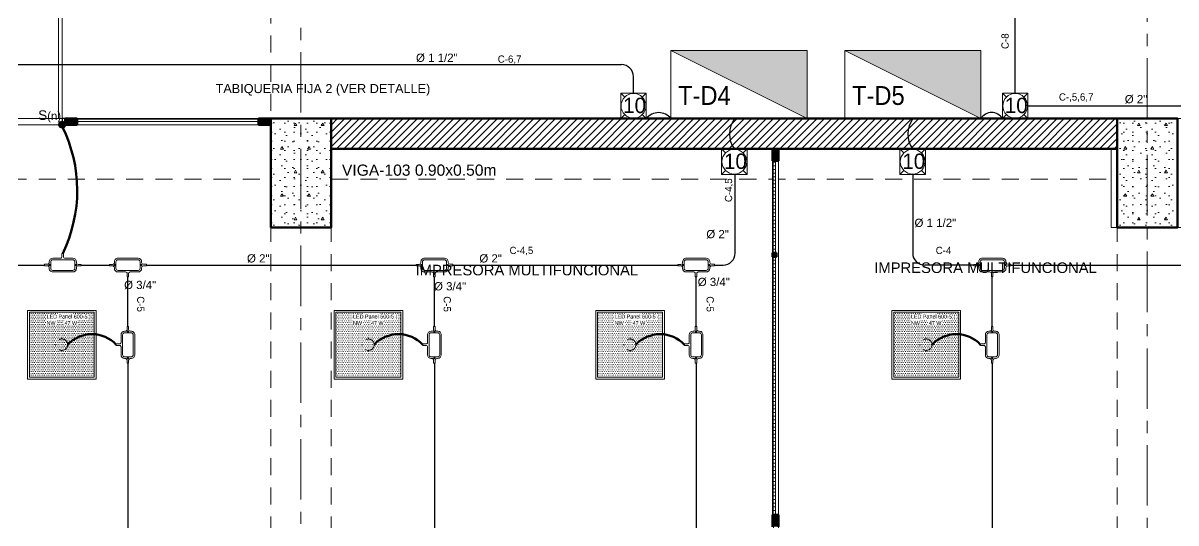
# Model space of a CAD drawing. Header units: inches. Extents: x -38 to 5698, y -33 to 92.
# Drawn here: x 213.02 to 222.56, y 14.06 to 18.19 of the extents above; entities that cross this region are included whole.
import ezdxf
from ezdxf.lldxf.tags import DXFTag

# ---------------------------------------------------------------- set-up
doc = ezdxf.new("R2010")
doc.units = ezdxf.units.IN
doc.header["$MEASUREMENT"] = 0
doc.set_wipeout_variables(frame=1)
for name, pattern in [('CONTINUA', [0]), ('DASHED', [0.75, 0.5, -0.25]), ('Hidden Line', [0.195611, 0.141111, -0.0545]), ('Punto & Raya', [0.65, 0.5, -0.075, 0, -0.075]), ('Rayas', [0.282222, 0.141111, -0.141111]), ('Wipeout_Contour', [1, 0, -1])]:
    doc.linetypes.add(name, pattern=pattern)
for name, color, linetype, lineweight in [('00 IE CKTO ILUMINACION', 3, 'Continuous', 50), ('00 IE CKTO TOMAS', 111, 'Rayas', 18), ('ALUMBRADO_CONDUIT', 30, 'CONDUIT1', 30), ('ALUMBRADO_PVC', 6, 'PVC1', 30), ('Bancas', 1, 'Continuous', 13), ('CABLEADO EXT.', 3, 'PVCSUBT', 30), ('Luminarias', 5, 'Continuous', 20), ('pulsador', 4, 'Continuous', 40), ('Simb_Alumbrado', 140, 'CONTINUA', 30), ('sub tablero de distribucion', 184, 'Continuous', 9), ('textos', 7, 'Continuous', 5)]:
    doc.layers.add(name, color=color, linetype=linetype, lineweight=lineweight)
for name, color, linetype in [('02 _ ARQ _ ALB _ Ejes Generales', 7, 'Continuous'), ('02 _ ARQ _ ALB _ Muros Interiores', 7, 'Continuous'), ('02 _ ARQ _ ZON _ Espacio.3D', 7, 'Continuous'), ('08 _ STR _ EXT _ 06 Columnas', 7, 'Continuous'), ('08 _ STR _ EXT _ 09 Vigas', 7, 'Continuous'), ('1TEXT', 8, 'Continuous'), ('Acabado - Muros', 7, 'Continuous'), ('Dibujo 2D - General', 7, 'Continuous'), ('Estructura - 04 MURO', 7, 'Continuous'), ('Notas - Etiquetas', 251, 'Continuous')]:
    doc.layers.add(name, color=color, linetype=linetype)
doc.styles.add('Annotative', font='arial.ttf')
doc.styles.add('Arial', font='arial.ttf')
doc.styles.add('Estilo_Generado_4', font='swisse.ttf')
doc.styles.add('SWISS', font='swisse.ttf')
doc.styles.add('{18b73a54-fa43-428c-adcb-c1c7bbdf2c84}', font='Simplex.shx')
tags = doc.linetypes.add('CONDUIT1', pattern='A,1,-0.19772,["con",{18b73a54-fa43-428c-adcb-c1c7bbdf2c84},S=0.2,R=0,X=0,Y=-0.065594],-0.593642', length=1.791362).pattern_tags.tags
tags[6] = DXFTag(74, 10)
tags = doc.linetypes.add('PVC1', pattern='A,1,-0.19772,["PVC",{18b73a54-fa43-428c-adcb-c1c7bbdf2c84},S=0.13,R=0,X=0,Y=-0.061851],-0.507647', length=1.705367).pattern_tags.tags
tags[6] = DXFTag(74, 10)
tags = doc.linetypes.add('PVCSUBT', pattern='A,0.6,-0.3,0.6,-0.075691,["PVC",Standard,S=0.2,R=0,X=0,Y=-0.093724],-0.621005', length=2.196696).pattern_tags.tags
tags[10] = DXFTag(74, 10)
pattern_1 = [(0, (185.00002, 3e-09), (0, 0.3897114), [0.024375, -0.200625]), (0, (185.11252, 0.19486), (0, 0.3897114), [0.024375, -0.200625]), (60, (185.00002, 3e-09), (-0.3375, 0.1948557), [0.024375, -0.200625]), (60, (185.22502, 3e-09), (-0.3375, 0.1948557), [0.024375, -0.200625]), (120, (185.0244, 3e-09), (0.3375, 0.1948557), [0.024375, -0.200625]), (120, (185.2494, 3e-09), (0.3375, 0.1948557), [0.024375, -0.200625]), (0, (185.00002, 0.0375), (0, 0.075), [0, -0.075, 0, -0.1125]), (45, (185.03752, 0.0375), (-0.05303301, 0.05303301), [0, -0.05625, 0, -0.09375])]
pattern_2 = [(0, (185.000023, 3e-09), (0, 0.030000001), [])]

# ---------------------------------------------------------------- blocks, each defined once
blk = doc.blocks.new('TD')
blk.add_hatch(color=256).paths.add_polyline_path([(-0.65, 0.35), (-0.65, 0.05), (-0.05, 0.05)])
blk.add_line((-0.65, 0.35), (-0.05, 0.05))
blk.add_lwpolyline([(-0.65, 0.05), (-0.05, 0.05), (-0.05, 0.35), (-0.65, 0.35)], close=True)
blk = doc.blocks.new('*U270')
at = {"layer": 'Luminarias', "linetype": 'DASHED', "lineweight": 0, "ltscale": 0.05}
blk.add_lwpolyline([(0, -0.0045), (0, 0.0045)], dxfattribs=at)
blk = doc.blocks.new('*U271')
at = {"color": 0, "linetype": 'ByBlock', "lineweight": -2, "transparency": 16777216}
for p, rotation in [((-0.05, 0), 90), ((0, -0.05), 180), ((0.05, 0), 269.9999999999999)]:
    blk.add_blockref('*U270', p, dxfattribs=dict(at, rotation=rotation))
blk.add_blockref('*U270', (0, 0.05), dxfattribs=at)
blk = doc.blocks.new('PANEL LED 50W')
at = {"layer": 'Luminarias'}
h = blk.add_hatch(dxfattribs=at)
h.set_pattern_fill('DOTS', color=4, scale=0.009097)
h.set_pattern_definition([(0, (0, -2e-14), (0.0072206, 0.01444116), [0, -0.01444116])])
h.paths.add_polyline_path([(-0.2574, -0.2574), (0.2574, -0.2574), (0.2574, 0.2574), (-0.2574, 0.2574)])
h.paths.add_polyline_path([(-0.1296, 0.0974), (0.1849, 0.0974), (0.1849, 0.2469), (-0.1296, 0.2469)], flags=24)
at = {"layer": 'Luminarias', "color": 4, "lineweight": 0}
for points in [[(-0.2729, 0.2729), (0.2729, 0.2729), (0.2729, -0.2729), (-0.2729, -0.2729)], [(-0.2574, -0.2574), (0.2574, -0.2574), (0.2574, 0.2574), (-0.2574, 0.2574)]]:
    blk.add_lwpolyline(points, close=True, dxfattribs=at)
at = {"layer": 'Luminarias', "color": 4, "linetype": 'DASHED', "lineweight": 0, "ltscale": 0.01}
blk.add_circle((0, 0), 0.0455, dxfattribs=at)
at = {"color": 4}
blk.add_blockref('*U271', (0, 0), dxfattribs=at)
at = {"layer": 'Luminarias', "color": 4, "insert": (-0.1218, 0.2392), "char_height": 0.030929, "width": 0.382855, "attachment_point": 1}
blk.add_mtext('{\\Ftxt|c0;LED Panel 600-5 - NW      47 W}', dxfattribs=at)
blk = doc.blocks.new('lumin 47')
at = {"layer": 'ALUMBRADO_CONDUIT', "xscale": 1.041283452965173, "yscale": 1.041283452965173, "zscale": 1.041283452965173}
blk.add_blockref('PANEL LED 50W', (-76.251, 24.2433), dxfattribs=at)
blk = doc.blocks.new('100x100x80 adosado')
at = {"layer": 'Simb_Alumbrado', "lineweight": 13}
blk.add_lwpolyline([(-0.0768, 0.0788), (0.0194, 0.0788), (0.0194, -0.0174), (-0.0768, -0.0174)], close=True, dxfattribs=at)
at = {"layer": 'Simb_Alumbrado', "lineweight": 9}
for points in [[(-0.0768, 0.0788), (-0.0618, 0.0638)], [(0.0043, 0.0638), (0.0194, 0.0788)], [(-0.0768, -0.0174), (-0.0618, -0.0023)], [(0.0043, -0.0023), (0.0194, -0.0174)]]:
    blk.add_lwpolyline(points, dxfattribs=at)
blk.add_circle((-0.0287, 0.0307), 0.0467, dxfattribs=at)
at = {"layer": 'Simb_Alumbrado', "lineweight": 9, "insert": (-0.0677, 0.0612), "char_height": 0.05773, "attachment_point": 1}
blk.add_mtext_dynamic_manual_height_columns('10', width=0.119989, gutter_width=12.5, heights=[0], dxfattribs=at)
blk = doc.blocks.new('oval t')
at = {"layer": 'Simb_Alumbrado', "lineweight": 13}
blk.add_lwpolyline([(0.0141, 0.0102, -0.414214), (0.0041, 0.0202), (0.0041, 0.0416), (-0.0056, 0.0416), (-0.0056, 0.0202, -0.414214), (-0.0156, 0.0102), (-0.0659, 0.0102, 0.414214), (-0.0899, -0.0138), (-0.0899, -0.0183, -0.414214), (-0.1019, -0.0303), (-0.1213, -0.0303), (-0.1213, -0.04), (-0.1016, -0.04, -0.451917), (-0.0897, -0.0535, 0.451917), (-0.0659, -0.0805), (0.0659, -0.0805, 0.414214), (0.0899, -0.0566), (0.0899, -0.0512, -0.398753), (0.1019, -0.0401), (0.1213, -0.0401), (0.1213, -0.0304), (0.1019, -0.0304, -0.368669), (0.0899, -0.0176), (0.0899, -0.0138, 0.414214), (0.0659, 0.0102), (0.0141, 0.0102)], format="xyb", dxfattribs=at)
blk.add_lwpolyline([(-0.0659, 0), (0.0659, 0, -0.414214), (0.0797, -0.0138), (0.0797, -0.0566, -0.414214), (0.0659, -0.0703), (-0.0659, -0.0703, -0.414214), (-0.0797, -0.0566), (-0.0797, -0.0138, -0.414214)], format="xyb", close=True, dxfattribs=at)
for points in [[(-0.0911, -0.0352), (-0.0828, -0.0352)], [(-0.0869, -0.031), (-0.0869, -0.0394)], [(0.0837, -0.0352), (0.0921, -0.0352)], [(0.0879, -0.031), (0.0879, -0.0394)]]:
    blk.add_lwpolyline(points, dxfattribs=at)
for centre in [(-0.0869, -0.0352), (0.0879, -0.0352)]:
    blk.add_circle(centre, 0.00419, dxfattribs=at)
blk = doc.blocks.new('pulsador')
at = {"layer": 'pulsador', "lineweight": 40}
h = blk.add_hatch(color=4, dxfattribs=at)
h.dxf.hatch_style = 1
h.paths.add_polyline_path([(246.2314, 46.0882, 1), (246.279, 46.0882, 1)])
h.paths.add_polyline_path([(246.2786, 46.0882, -1), (246.2317, 46.0882, -1)], flags=16)
h.paths.add_polyline_path([(246.271, 46.0882, -1), (246.2393, 46.0882, -1)], flags=0)
at = {"layer": 'pulsador'}
h = blk.add_hatch(color=4, dxfattribs=at)
h.dxf.hatch_style = 1
h.paths.add_polyline_path([(246.2393, 46.0882, 1), (246.271, 46.0882, 1)])
at = {"layer": 'pulsador', "color": 4, "lineweight": 50}
blk.add_circle((246.2552, 46.0882), 0.0238, dxfattribs=at)
at = {"layer": 'pulsador', "color": 4, "lineweight": 40}
blk.add_circle((246.2552, 46.0882), 0.0235, dxfattribs=at)
at = {"layer": 'pulsador', "color": 4}
blk.add_circle((246.2552, 46.0882), 0.0159, dxfattribs=at)

msp = doc.modelspace()

# ---------------------------------------------------------------- linework, layer by layer
at = {"layer": '02 _ ARQ _ ALB _ Ejes Generales', "color": 251, "linetype": 'Punto & Raya', "lineweight": 13}
for p, q in [((222.32, 45.9), (222.32, 2.05)), ((215.32, 3.05), (215.32, 44.9))]:
    msp.add_line(p, q, dxfattribs=at)
at = {"layer": '02 _ ARQ _ ALB _ Muros Interiores', "color": 165, "linetype": 'Continuous', "lineweight": 15}
for p, q in [((213.315, 17.4), (213.315, 18.55)), ((213.345, 18.55), (213.345, 17.4)), ((213.345, 17.4), (213.315, 17.4))]:
    msp.add_line(p, q, dxfattribs=at)
at = {"layer": '02 _ ARQ _ ALB _ Muros Interiores', "color": 165, "linetype": 'Continuous', "lineweight": 25}
for p, q in [((213.345, 17.37), (213.32, 17.37)), ((213.32, 17.37), (213.32, 17.35)), ((213.37, 17.4), (213.345, 17.4)), ((213.345, 17.4), (213.345, 17.37)), ((213.37, 17.35), (213.37, 17.4)), ((213.32, 17.35), (213.37, 17.35))]:
    msp.add_line(p, q, dxfattribs=at)
at = {"layer": '02 _ ARQ _ ALB _ Muros Interiores', "color": 7, "linetype": 'Continuous', "lineweight": 80}
msp.add_line((213.37, 17.35), (213.37, 17.4), dxfattribs=at)
at = {"layer": '02 _ ARQ _ ALB _ Muros Interiores', "color": 175, "linetype": 'Continuous', "lineweight": 15}
msp.add_arc((213.345, 17.4), 1.15, 90, 180, dxfattribs=at)
at = {"layer": '02 _ ARQ _ ZON _ Espacio.3D', "color": 254, "linetype": 'Continuous', "lineweight": 0, "flags": 128}
for points in [[(205.07, 17.4), (229.57, 17.4), (229.57, 16.25), (230.77, 16.25), (230.77, 15.5372), (232.42, 15.5372), (232.42, 15.1499), (233.32, 15.1499), (233.3204, 17.1), (232.82, 17.1), (232.82, 19.05), (230.67, 19.05), (230.67, 20.35), (231.67, 20.35), (231.67, 22.25), (231.17, 22.25), (231.17, 22.7), (231.67, 22.7), (231.67, 24.4), (231.17, 24.4), (231.17, 24.85), (231.67, 24.85), (231.67, 29.7), (208.07, 29.7)], [(229.07, 16.9), (228.27, 16.9), (228.27, 17.35), (222.6196, 17.35), (222.6196, 16.5), (222.0196, 16.5), (222.0196, 17.15), (219.27, 17.15), (219.27, 7.35), (221.87, 7.35), (221.87, 7.7), (222.07, 7.7), (222.07, 8.1), (222.57, 8.1), (222.57, 7.7), (222.77, 7.7), (222.77, 7.2), (222.27, 7.2), (222.27, 4.9463)]]:
    msp.add_lwpolyline(points, dxfattribs=at)
msp.add_lwpolyline([(212.17, 7.7005), (212.2252, 7.7005), (212.225, 6.2005), (216.8495, 6.1997), (216.8495, 7.6997), (217.0795, 7.6996), (217.0796, 7.6996), (217.0795, 7.35), (219.2295, 7.35), (219.2295, 17.15), (215.57, 17.15), (215.57, 16.5), (215.07, 16.5), (215.07, 17.3496), (212.17, 17.3496)], close=True, dxfattribs=at)
at = {"layer": '08 _ STR _ EXT _ 09 Vigas', "color": 251, "linetype": 'Hidden Line', "lineweight": 13}
for p, q in [((208.57, 16.9), (215.07, 16.9)), ((215.07, 7.7), (215.07, 16.9)), ((215.57, 16.9), (222.07, 16.9)), ((215.57, 7.7), (215.57, 16.9)), ((222.07, 7.7), (222.07, 16.9))]:
    msp.add_line(p, q, dxfattribs=at)
at = {"layer": 'Acabado - Muros', "color": 7, "linetype": 'Continuous', "lineweight": 60}
for p, q in [((213.37, 17.4), (213.37, 17.35)), ((215.07, 17.4), (215.07, 17.35))]:
    msp.add_line(p, q, dxfattribs=at)
at = {"layer": 'ALUMBRADO_CONDUIT', "color": 30, "lineweight": 30, "ltscale": 0.4, "true_color": 0xf26722}
for p, q in [((221.2271, 17.6117), (221.2271, 18.3492, 0)), ((209.1345, 17.8462), (217.9702, 17.8462)), ((218.0702, 17.6117), (218.0702, 17.7462)), ((221.3329, 17.5058), (228.101, 17.5058, -0.0001)), ((218.9109, 16.2891), (218.9109, 16.9383)), ((220.3795, 16.9383), (220.3795, 16.289)), ((211.6422, 16.1891), (213.1979, 16.1891)), ((213.5021, 16.1891), (213.7374, 16.1891)), ((214.0416, 16.1891), (216.2722, 16.1891)), ((216.5764, 16.1891), (218.4365, 16.1891)), ((218.7407, 16.1891), (218.8109, 16.1891)), ((220.8862, 16.189), (220.4795, 16.189)), ((221.1904, 16.1891), (223.3342, 16.1891)), ((213.8885, 15.6816), (213.8885, 16.0928)), ((216.4233, 15.6816), (216.4233, 16.0928)), ((218.5876, 15.6816), (218.5876, 16.0928)), ((221.0373, 15.6816), (221.0373, 16.0928)), ((213.8885, 15.3774), (213.8885, 12.1203)), ((216.4233, 15.3774), (216.4233, 12.1203)), ((218.5876, 15.3774), (218.5876, 12.1203)), ((221.0373, 15.3774), (221.0373, 12.1203))]:
    msp.add_line(p, q, dxfattribs=at)
for centre, start, end in [((217.9702, 17.7462), 0, 90), ((218.8109, 16.2891), 270, 0), ((220.4795, 16.289), 180, 270)]:
    msp.add_arc(centre, 0.1, start, end, dxfattribs=at)
at = {"layer": 'CABLEADO EXT.', "color": 3, "lineweight": 80}
for centre in [(213.5912, 15.3433), (216.1261, 15.3433), (218.2903, 15.3433), (220.7401, 15.3432)]:
    msp.add_arc(centre, 0.2747, 42.972, 137.028, dxfattribs=at)
at = {"layer": 'Dibujo 2D - General', "color": 252, "linetype": 'Hidden Line', "lineweight": 13}
msp.add_line((215.07, 16.5), (215.07, 19.5004), dxfattribs=at)

# ---------------------------------------------------------------- block references
at = {"color": 4, "lineweight": 40}
msp.add_blockref('pulsador', (-32.9102, -28.7382), dxfattribs=at)
for p in [(289.5938, -8.7128), (292.1286, -8.7128), (294.2929, -8.7128), (296.7427, -8.7128)]:
    msp.add_blockref('lumin 47', p)
at = {"layer": 'Bancas', "color": 252, "true_color": 0x939598, "xscale": 1.253906979044094, "yscale": 1.253906979044094, "zscale": 1.253906979044094}
msp.add_blockref('oval t', (213.35, 16.2332, 0.0001), dxfattribs=at)
at = {"layer": 'Bancas', "color": 252, "true_color": 0x939598, "xscale": -1.253906979044094, "yscale": 1.253906979044094, "zscale": 1.253906979044094}
for p, rotation in [((213.8895, 16.1449), 180), ((216.4243, 16.1449), 180), ((218.5886, 16.1449), 180), ((221.0383, 16.1449), 180), ((213.8444, 15.5295), 90), ((216.3792, 15.5295), 90), ((218.5435, 15.5295), 90), ((220.9932, 15.5295), 90)]:
    msp.add_blockref('oval t', p, dxfattribs=dict(at, rotation=rotation))

# ---------------------------------------------------------------- texts
at = {"layer": '00 IE CKTO ILUMINACION', "color": 3, "linetype": 'CONTINUA', "lineweight": 15}
for s, rotation, p in [('C-8', 90, (221.1734, 17.9756)), ('C-4,5', 90, (218.8861, 16.7099)), ('C-5', 270, (213.9648, 15.9309)), ('C-5', 270, (216.4999, 15.9309)), ('C-5', 270, (218.6744, 15.9309))]:
    msp.add_text(s, height=0.06, rotation=rotation, dxfattribs=at).set_placement(p)
for s, p in [('C-6,7', (216.9473, 17.8623)), ('C-,5,6,7', (221.5888, 17.549)), ('C-4,5', (217.0452, 16.2803)), ('C-4', (220.5696, 16.2803))]:
    msp.add_text(s, height=0.06, dxfattribs=at).set_placement(p)
at = {"layer": '00 IE CKTO TOMAS', "insert": (213.1462, 17.3685), "char_height": 0.08, "width": 0.768045, "attachment_point": 7, "style": 'Annotative'}
msp.add_mtext('S{\\H0.84375x;(n)}', dxfattribs=at)
at = {"layer": '1TEXT', "color": 50, "linetype": 'Continuous', "style": 'Arial'}
for s, p in [('%%C 1 1/2"', (216.2713, 17.8695)), ('%%C 2"', (222.1336, 17.5273, 0)), ('%%C 1 1/2"', (220.3945, 16.5045)), ('%%C 2"', (218.6724, 16.411)), ('%%C 2"', (214.8735, 16.2105)), ('%%C 2"', (216.7953, 16.2105)), ('%%C 3/4"', (213.8573, 15.9908)), ('%%C 3/4"', (216.4202, 15.9797)), ('%%C 3/4"', (218.6015, 16.0157))]:
    msp.add_text(s, height=0.06788, rotation=0, dxfattribs=at).set_placement(p)
at = {"layer": 'Notas - Etiquetas', "color": 8, "linetype": 'Continuous', "lineweight": 13, "insert": (214.6137, 17.6373), "char_height": 0.075, "attachment_point": 4, "rotation": 0.00007, "style": 'Estilo_Generado_4'}
msp.add_mtext('\\A1;{\\pql;\\fSwis721 Ex BT|b0|i0|c0|p34;TABIQUERIA FIJA 2 (VER DETALLE)\\fSwis721 Ex BT|b0|i0|c0|p34; }', dxfattribs=at)
at = {"layer": 'Notas - Etiquetas', "color": 8, "linetype": 'Continuous', "lineweight": 13, "insert": (215.6587, 16.9265), "char_height": 0.0925, "attachment_point": 7, "style": 'Estilo_Generado_4'}
msp.add_mtext('\\A1;{\\pql;\\fSwis721 Ex BT|b0|i0|c0|p34;VIGA-103\\fSwis721 Ex BT|b0|i0|c0|p34; \\fSwis721 Ex BT|b0|i0|c0|p34;0.90\\fSwis721 Ex BT|b0|i0|c0|p34;x\\fSwis721 Ex BT|b0|i0|c0|p34;0.50\\fSwis721 Ex BT|b0|i0|c0|p34;m}', dxfattribs=at)
at = {"layer": 'Notas - Etiquetas', "color": 8, "linetype": 'Continuous', "lineweight": 35, "char_height": 0.0875, "attachment_point": 4, "style": 'Estilo_Generado_4'}
for insert in [(220.0617, 16.1666), (216.2681, 16.1471)]:
    msp.add_mtext('\\A1;{\\pql;\\fSwis721 Ex BT|b0|i0|c0|p34;IMPRESORA MULTIFUNCIONAL}', dxfattribs=dict(at, insert=insert))
at = {"layer": 'textos', "style": 'SWISS', "width": 0.9}
msp.add_text('T-D4', height=0.156, rotation=360, dxfattribs=at).set_placement((218.4386, 17.5132))
msp.add_text('T-D5', height=0.156, dxfattribs=at).set_placement((219.8774, 17.5132))

# ---------------------------------------------------------------- next in the draw order: wipeouts: each hides what was drawn before it
at = {"color": 254, "linetype": 'Wipeout_Contour', "lineweight": 0, "ltscale": 6549.721181}
msp.add_wipeout([(213.47, 17.4), (213.47, 17.35), (214.97, 17.35), (214.97, 17.4)], dxfattribs=at).dxf.layer = 'Acabado - Muros'
at = {"color": 254, "linetype": 'Wipeout_Contour', "lineweight": 0, "ltscale": 9854.328176}
msp.add_wipeout([(219.22, 16.2584), (219.22, 14.1249), (219.27, 14.1249), (219.27, 16.2749), (219.253, 16.2749), (219.253, 16.2584)], dxfattribs=at).dxf.layer = 'Acabado - Muros'
at = {"color": 254, "linetype": 'Wipeout_Contour', "lineweight": 0, "ltscale": 6568.115913}
msp.add_wipeout([(215.57, 17.4), (215.57, 17.15), (222.07, 17.15), (222.07, 17.4)], dxfattribs=at).dxf.layer = 'Estructura - 04 MURO'

# ---------------------------------------------------------------- next in the draw order: hatches: boundary and pattern name
at = {"layer": '08 _ STR _ EXT _ 06 Columnas', "linetype": 'Continuous', "lineweight": 9}
h = msp.add_hatch(dxfattribs=at)
h.set_pattern_fill('HORMIGÓN_EN_MASA_0002', style=0, pattern_type=2)
h.set_pattern_definition(pattern_1)
h.paths.add_polyline_path([(215.07, 16.5), (215.57, 16.5), (215.57, 17.4), (215.07, 17.4)])
h = msp.add_hatch(dxfattribs=at)
h.set_pattern_fill('HORMIGÓN_EN_MASA_0002', style=0, pattern_type=2)
h.set_pattern_definition(pattern_1)
h.paths.add_polyline_path([(222.07, 16.5), (222.57, 16.5), (222.57, 17.4), (222.07, 17.4)])
at = {"layer": 'Estructura - 04 MURO', "linetype": 'Continuous', "lineweight": 5}
h = msp.add_hatch(dxfattribs=at)
h.set_pattern_fill('LADRILLO_COMÚN_0002', color=252, style=0, pattern_type=2)
h.set_pattern_definition([(45, (185.000023, 3e-09), (-0.03005204, 0.03005204), [])])
h.paths.add_polyline_path([(215.57, 17.4), (215.57, 17.15), (222.07, 17.15), (222.07, 17.4)])

# ---------------------------------------------------------------- next in the draw order: linework, layer by layer
at = {"layer": '08 _ STR _ EXT _ 06 Columnas', "color": 7, "linetype": 'Continuous', "lineweight": 80, "flags": 128}
for points in [[(215.07, 16.5), (215.57, 16.5), (215.57, 17.4), (215.07, 17.4)], [(222.07, 16.5), (222.57, 16.5), (222.57, 17.4), (222.07, 17.4)]]:
    msp.add_lwpolyline(points, close=True, dxfattribs=at)
at = {"layer": 'Acabado - Muros', "color": 7, "linetype": 'Continuous', "lineweight": 60}
msp.add_line((219.27, 17.15), (219.22, 17.15), dxfattribs=at)
at = {"layer": 'Acabado - Muros', "color": 251, "linetype": 'Continuous', "lineweight": 13, "flags": 128}
for points in [[(214.97, 17.4), (213.47, 17.4)], [(214.97, 17.35), (213.47, 17.35)]]:
    msp.add_lwpolyline(points, dxfattribs=at)
at = {"layer": 'ALUMBRADO_PVC', "linetype": 'PVC1', "ltscale": 0.4}
for centre, radius, start, end in [((218.278, 17.3207), 0.1291, 37.88696, 142.11529), ((221.0327, 17.3481), 0.1026, 30.40005, 149.59702), ((219.0701, 17.2738), 0.2068, 142.37639, 216.75489), ((220.5452, 17.2738), 0.2068, 142.37639, 216.75489)]:
    msp.add_arc(centre, radius, start, end, dxfattribs=at)
at = {"layer": 'Estructura - 04 MURO', "color": 7, "linetype": 'Continuous', "lineweight": 80, "flags": 128}
for points in [[(222.07, 17.4), (215.57, 17.4)], [(215.57, 17.15), (222.07, 17.15)]]:
    msp.add_lwpolyline(points, dxfattribs=at)

# ---------------------------------------------------------------- next in the draw order: block references
at = {"layer": 'ALUMBRADO_CONDUIT', "linetype": 'PVC1', "lineweight": 35, "xscale": 2.199856799627834, "yscale": 2.199856799627834, "zscale": 2.199856799627834}
for p in [(218.1334, 17.4382), (221.2903, 17.4382), (218.9676, 16.9765), (220.4427, 16.9765)]:
    msp.add_blockref('100x100x80 adosado', p, dxfattribs=at)
at = {"layer": 'sub tablero de distribucion', "linetype": 'Continuous', "lineweight": 0, "xscale": 1.875816488894348, "yscale": 1.875816488894348, "zscale": 1.875816488894348}
for p, rotation in [((218.2861, 18.0565), 179.9999999999811), ((219.7249, 18.0565), 180)]:
    msp.add_blockref('TD', p, dxfattribs=dict(at, rotation=rotation))

# ---------------------------------------------------------------- next in the draw order: wipeouts: each hides what was drawn before it
at = {"color": 254, "linetype": 'Wipeout_Contour', "lineweight": 0, "ltscale": 9854.365063}
msp.add_wipeout([(219.27, 17.05), (219.22, 17.05), (219.22, 16.2914), (219.253, 16.2914), (219.253, 16.2749), (219.27, 16.2749)], dxfattribs=at).dxf.layer = 'Acabado - Muros'

# ---------------------------------------------------------------- next in the draw order: linework, layer by layer
at = {"layer": 'Acabado - Muros', "color": 251, "linetype": 'Continuous', "lineweight": 13, "flags": 128}
for points in [[(219.22, 16.2914), (219.22, 17.05)], [(219.27, 14.1249), (219.27, 16.2749), (219.27, 17.05)], [(219.22, 14.1249), (219.22, 16.2584)]]:
    msp.add_lwpolyline(points, dxfattribs=at)

# ---------------------------------------------------------------- next in the draw order: wipeouts: each hides what was drawn before it
at = {"color": 254, "linetype": 'Wipeout_Contour', "lineweight": 0, "ltscale": 6549.721605}
msp.add_wipeout([(213.47, 17.395), (213.47, 17.375), (214.97, 17.375), (214.97, 17.395)], dxfattribs=at).dxf.layer = 'Acabado - Muros'

# ---------------------------------------------------------------- next in the draw order: hatches: boundary and pattern name
at = {"layer": 'Acabado - Muros', "linetype": 'Continuous', "lineweight": 0}
for points in [[(213.47, 17.4), (213.37, 17.4), (213.37, 17.35), (213.47, 17.35)], [(214.97, 17.4), (214.97, 17.35), (215.07, 17.35), (215.07, 17.4)]]:
    msp.add_hatch(color=254, dxfattribs=at).paths.add_polyline_path(points)

# ---------------------------------------------------------------- next in the draw order: linework, layer by layer
at = {"layer": '08 _ STR _ EXT _ 09 Vigas', "color": 251, "linetype": 'Hidden Line', "lineweight": 13}
msp.add_line((194.57, 17.4), (229.07, 17.4), dxfattribs=at)
at = {"layer": 'Acabado - Muros', "color": 7, "linetype": 'Continuous', "lineweight": 60}
for p, q in [((213.47, 17.4), (213.37, 17.4)), ((213.47, 17.4), (213.47, 17.35)), ((214.97, 17.4), (214.97, 17.35)), ((215.07, 17.4), (214.97, 17.4)), ((213.47, 17.35), (213.37, 17.35)), ((215.07, 17.35), (214.97, 17.35))]:
    msp.add_line(p, q, dxfattribs=at)
at = {"layer": 'Acabado - Muros', "color": 7, "linetype": 'Continuous', "lineweight": 13, "flags": 128}
msp.add_lwpolyline([(213.47, 17.395), (213.47, 17.375), (214.97, 17.375), (214.97, 17.395)], close=True, dxfattribs=at)
at = {"layer": 'CABLEADO EXT.', "color": 3, "lineweight": 80}
msp.add_arc((212.2833, 16.8057, -0.0002), 1.186, 333.97721, 26.46065, dxfattribs=at)

# ---------------------------------------------------------------- next in the draw order: wipeouts: each hides what was drawn before it
at = {"color": 254, "linetype": 'Wipeout_Contour', "lineweight": 0, "ltscale": 6569.694883}
msp.add_wipeout([(219.225, 16.2584), (219.225, 14.1249), (219.245, 14.1249), (219.245, 16.2584)], dxfattribs=at).dxf.layer = 'Acabado - Muros'

# ---------------------------------------------------------------- next in the draw order: hatches: boundary and pattern name
at = {"layer": 'Acabado - Muros', "linetype": 'Continuous', "lineweight": 0}
h = msp.add_hatch(dxfattribs=at)
h.set_pattern_fill('CONTRACHAPADO_0002', color=254, style=0, pattern_type=2)
h.set_pattern_definition(pattern_2)
h.paths.add_polyline_path([(219.225, 16.2584), (219.225, 14.1249), (219.245, 14.1249), (219.245, 16.2584)])
msp.add_hatch(color=254, dxfattribs=at).paths.add_polyline_path([(219.27, 14.1249), (219.22, 14.1249), (219.22, 14.0249), (219.27, 14.0249)])

# ---------------------------------------------------------------- next in the draw order: linework, layer by layer
at = {"layer": 'Acabado - Muros', "color": 7, "linetype": 'Continuous', "lineweight": 60}
for p, q in [((219.22, 14.1249), (219.22, 14.0249)), ((219.27, 14.1249), (219.22, 14.1249)), ((219.27, 14.1249), (219.27, 14.0249))]:
    msp.add_line(p, q, dxfattribs=at)
at = {"layer": 'Acabado - Muros', "color": 7, "linetype": 'Continuous', "lineweight": 13, "flags": 128}
msp.add_lwpolyline([(219.225, 16.2584), (219.245, 16.2584), (219.245, 14.1249), (219.225, 14.1249)], close=True, dxfattribs=at)

# ---------------------------------------------------------------- next in the draw order: wipeouts: each hides what was drawn before it
at = {"color": 254, "linetype": 'Wipeout_Contour', "lineweight": 0, "ltscale": 6569.751064}
msp.add_wipeout([(219.225, 17.05), (219.225, 16.2914), (219.245, 16.2914), (219.245, 17.05)], dxfattribs=at).dxf.layer = 'Acabado - Muros'

# ---------------------------------------------------------------- next in the draw order: hatches: boundary and pattern name
at = {"layer": 'Acabado - Muros', "linetype": 'Continuous', "lineweight": 0}
for points in [[(219.22, 17.05), (219.27, 17.05), (219.27, 17.15), (219.22, 17.15)], [(219.253, 16.2914), (219.22, 16.2914), (219.22, 16.2584), (219.253, 16.2584)]]:
    msp.add_hatch(color=254, dxfattribs=at).paths.add_polyline_path(points)
h = msp.add_hatch(dxfattribs=at)
h.set_pattern_fill('CONTRACHAPADO_0002', color=254, style=0, pattern_type=2)
h.set_pattern_definition(pattern_2)
h.paths.add_polyline_path([(219.225, 17.05), (219.225, 16.2914), (219.245, 16.2914), (219.245, 17.05)])

# ---------------------------------------------------------------- next in the draw order: linework, layer by layer
at = {"layer": 'Acabado - Muros', "color": 7, "linetype": 'Continuous', "lineweight": 60}
for p, q in [((219.22, 17.15), (219.22, 17.05)), ((219.27, 17.15), (219.27, 17.05)), ((219.27, 17.05), (219.22, 17.05)), ((219.22, 16.2914), (219.22, 16.2584)), ((219.253, 16.2914), (219.22, 16.2914)), ((219.253, 16.2584), (219.22, 16.2584)), ((219.253, 16.2914), (219.253, 16.2584))]:
    msp.add_line(p, q, dxfattribs=at)
at = {"layer": 'Acabado - Muros', "color": 7, "linetype": 'Continuous', "lineweight": 13, "flags": 128}
msp.add_lwpolyline([(219.225, 17.05), (219.245, 17.05), (219.245, 16.2914), (219.225, 16.2914)], close=True, dxfattribs=at)

doc.saveas('drawing.dxf')
